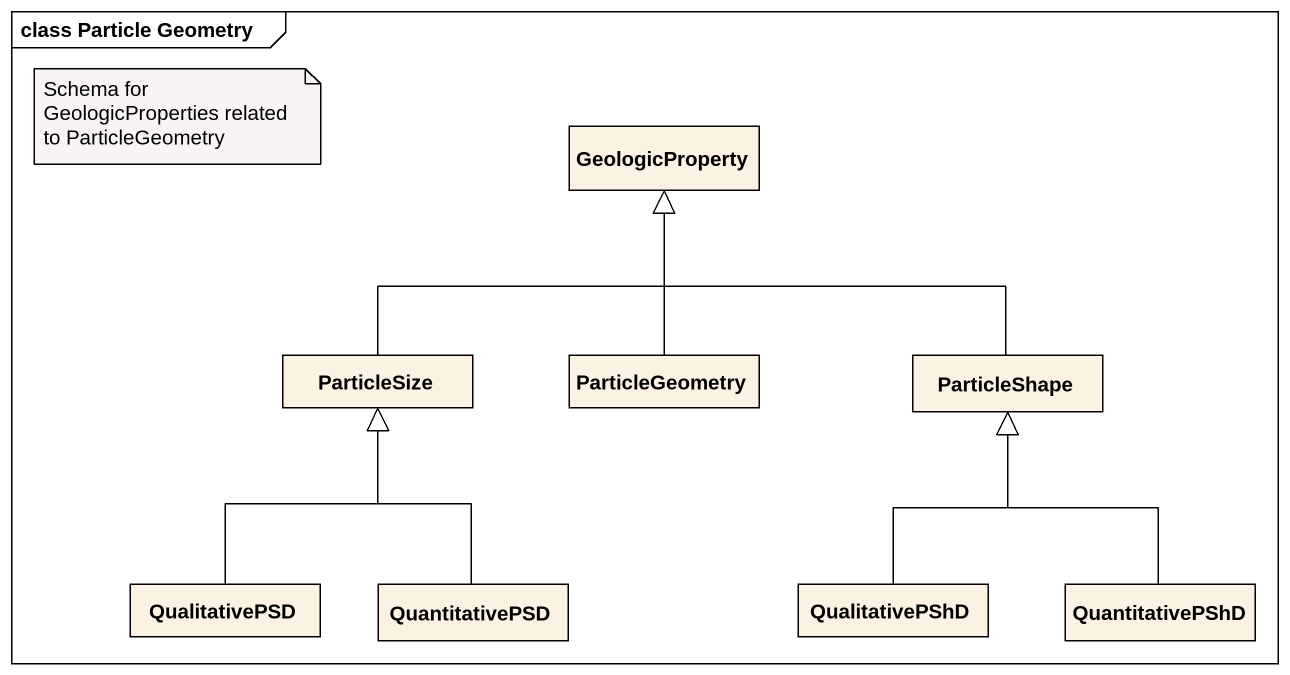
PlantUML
@startuml
mainframe class Particle Geometry
hide circle
hide empty members
class GeologicProperty
class ParticleSize
class ParticleGeometry
class ParticleShape
class QualitativePSD
class QuantitativePSD
class QualitativePShD
class QuantitativePShD
ParticleSize -up-|> GeologicProperty
ParticleGeometry -up-|> GeologicProperty
ParticleShape -up-|> GeologicProperty
QualitativePSD -up-|> ParticleSize
QuantitativePSD -up-|> ParticleSize
QualitativePShD -up-|> ParticleShape
QuantitativePShD -up-|> ParticleShape
note as N1
  Schema for GeologicProperties related to ParticleGeometry
end note
@enduml
